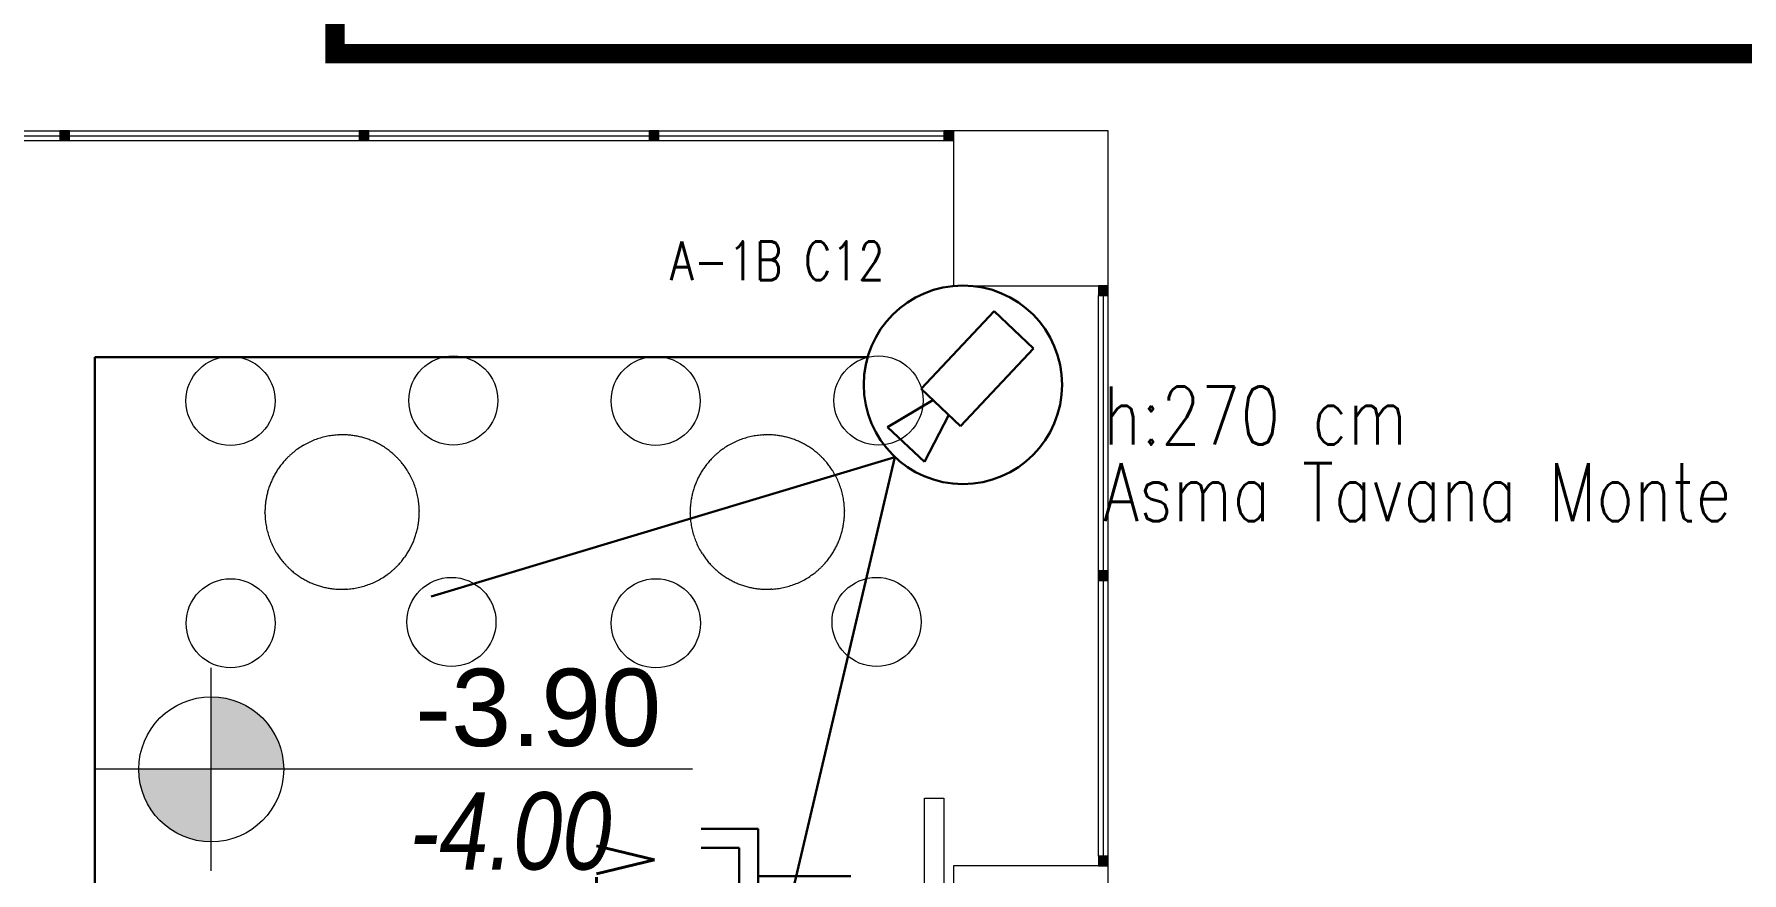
# Model space of a CAD drawing. Header units: metres. Extents: x -13621 to 152406, y -16073 to 22221.
# Drawn here: x 93364 to 94248, y 2096 to 2530 of the extents above; entities that cross this region are included whole.
import ezdxf
from ezdxf.enums import TextEntityAlignment as Align

# ---------------------------------------------------------------- set-up
doc = ezdxf.new("R2010")
doc.units = ezdxf.units.M
doc.header["$LTSCALE"] = 100
doc.header["$MEASUREMENT"] = 0
doc.linetypes.add('DOT2', pattern=[0.125, 0, -0.125])
doc.layers.get('0').update_dxf_attribs({"color": 9, "lineweight": 9})
for name, color, linetype, lineweight in [('01', 9, 'Continuous', 9), ('05', 9, 'Continuous', 9), ('06D', 9, 'Continuous', 9), ('10', 9, 'Continuous', 9), ('15', 9, 'Continuous', 9), ('20', 9, 'DOT2', 9), ('21', 9, 'Continuous', 9), ('Data  Tavan', 170, 'Continuous', 30), ('E-DAHİLİ DOME KAMERA', 7, 'Continuous', 30), ('E-DAHİLİ KAMERA', 7, 'Continuous', 30), ('E-DATA LCD EKRAN', 7, 'Continuous', 30), ('E-DATA PRİZİ (RJ45)', 7, 'Continuous', 30), ('E-YAZI', 7, 'Continuous', 30)]:
    doc.layers.add(name, color=color, linetype=linetype, lineweight=lineweight)
doc.styles.add('Arial', font='arial.ttf', dxfattribs={"height": 2.5})
doc.styles.add('E-YAZI', font='txttw.shx')
doc.styles.add('MuuM_TEXT-ITALIC', font='ARIALNI.TTF')

# ---------------------------------------------------------------- blocks, each defined once
blk = doc.blocks.new('100_DAHİLİ DOME KAMERA')
at = {"layer": 'E-DAHİLİ DOME KAMERA', "color": 4}
for p, q in [((-1.936, 0.715), (-1.936, -0.689)), ((0.82, 0.715), (-1.936, 0.715)), ((0.82, -0.689), (0.82, 0.715)), ((0.82, 0.294), (2.131, 0.668)), ((2.131, 0.668), (2.131, -0.643)), ((0.82, -0.268), (2.131, -0.643)), ((-1.936, -0.689), (0.82, -0.689))]:
    blk.add_line(p, q, dxfattribs=at)
at = {"layer": 'E-DAHİLİ DOME KAMERA', "color": 4, "linetype": 'Continuous'}
blk.add_circle((0, 0), 2.566, dxfattribs=at)
at = {"layer": 'E-DAHİLİ KAMERA', "color": 4}
for q in [(13.416, 6.264), (13.416, -6.264)]:
    blk.add_line((2.566, 0), q, dxfattribs=at)
blk = doc.blocks.new('E-LCD+TV')
at = {"layer": 'E-DATA PRİZİ (RJ45)', "color": 1}
for p, q in [((38.46, 77.49), (38.46, 48)), ((48.29, 77.49), (48.29, 57.83)), ((77.78, 77.49), (77.78, 57.83)), ((87.61, 77.49), (87.61, 48)), ((48.29, 57.83), (77.78, 57.83)), ((38.46, 48), (87.61, 48)), ((63.03, 48), (63.03, 0)), ((0, 0), (0, 41.99))]:
    blk.add_line(p, q, dxfattribs=at)
blk.add_lwpolyline([(-24.58, 89.56), (24.58, 89.56), (24.58, 41.99), (-24.58, 41.99)], close=True, dxfattribs=at)
at = {"layer": 'E-DATA PRİZİ (RJ45)', "color": 1, "style": 'E-YAZI'}
blk.add_text('D', height=25.6, dxfattribs=at).set_placement((-8.79, 54.59))
at = {"layer": 'E-YAZI', "color": 1, "style": 'E-YAZI', "width": 0.7}
for s, p in [('LCD', (-26.97, 101.57)), ('TV', (49.03, 101.57))]:
    blk.add_text(s, height=30, dxfattribs=at).set_placement(p)
blk = doc.blocks.new('p-kolon_80x80')
blk.add_lwpolyline([(-40, -40), (40, -40), (40, 40), (-40, 40)], close=True)
blk = doc.blocks.new('1.Bod.Ara.Sitatik Elk')
at = {"layer": '01'}
for p in [(9880, -6190), (9880, -6570)]:
    blk.add_blockref('p-kolon_80x80', p, dxfattribs=at)
blk = doc.blocks.new('p-audi_tef-2')
at = {"lineweight": 15}
for p, q in [((-17.03, 35.82), (-17.02, 35.83)), ((-14.16, 37.06), (-14.15, 37.06)), ((-11.22, 38.05), (-11.22, 38.06)), ((-8.23, 38.82), (-8.23, 38.82)), ((-5.2, 39.35), (-5.2, 39.35)), ((-2.15, 39.65), (-1.76, 39.67)), ((7.4, 39.07), (7.4, 39.07)), ((9.66, 38.59), (9.66, 38.59)), ((11.89, 37.98), (11.89, 37.98)), ((14.09, 37.23), (14.09, 37.23)), ((16.25, 36.36), (16.26, 36.36)), ((18.37, 35.35), (18.37, 35.35)), ((-28.96, 27.1), (-28.67, 27.4)), ((-27.51, 28.56), (-27.51, 28.56)), ((-25.06, 30.73), (-24.75, 30.98)), ((-22.82, 32.43), (-22.48, 32.67)), ((-19.81, 34.36), (-19.8, 34.36)), ((20.43, 34.22), (20.44, 34.21)), ((22.45, 32.95), (22.45, 32.94)), ((24.39, 31.55), (24.4, 31.54)), ((26.28, 30.01), (26.58, 29.74)), ((28.95, 27.47), (29.37, 27.03)), ((-34.67, 19.35), (-34.67, 19.35)), ((-33.44, 21.38), (-33.44, 21.39)), ((-32.08, 23.35), (-32.08, 23.36)), ((-30.59, 25.26), (-30.58, 25.27)), ((30.72, 25.5), (30.86, 25.33)), ((33.7, 21.47), (33.92, 21.13)), ((35.48, 18.41), (35.49, 18.4)), ((-38.28, 10.73), (-38.28, 10.74)), ((-37.58, 12.94), (-37.57, 12.95)), ((-36.74, 15.12), (-36.74, 15.13)), ((-35.77, 17.26), (-35.77, 17.26)), ((36.83, 15.58), (36.83, 15.57)), ((37.93, 12.68), (37.94, 12.67)), ((38.81, 9.72), (38.81, 9.71)), ((-39.6, 3.94), (-39.6, 3.94)), ((-38.85, 8.49), (-38.85, 8.49)), ((39.45, 6.71), (39.45, 6.71)), ((40.03, 0.6), (40.03, 0.22)), ((-39.82, -1.03), (-39.83, -0.65)), ((-39.25, -7.14), (-39.25, -7.14)), ((39.81, -4.37), (39.81, -4.37)), ((-38.61, -10.15), (-38.61, -10.14)), ((-37.73, -13.11), (-37.73, -13.11)), ((-36.62, -16.01), (-36.63, -16)), ((36.94, -15.55), (36.94, -15.56)), ((37.78, -13.37), (37.78, -13.38)), ((38.48, -11.16), (38.48, -11.17)), ((39.06, -8.92), (39.06, -8.92)), ((-35.28, -18.84), (-35.29, -18.83)), ((-33.5, -21.9), (-33.71, -21.56)), ((-30.65, -25.78), (-30.66, -25.77)), ((30.79, -25.69), (30.78, -25.7)), ((32.28, -23.78), (32.28, -23.79)), ((33.65, -21.81), (33.64, -21.82)), ((34.87, -19.78), (34.87, -19.78)), ((35.98, -17.69), (35.97, -17.69)), ((-28.74, -27.9), (-29.03, -27.6)), ((-26.07, -30.44), (-26.38, -30.17)), ((-24.19, -31.98), (-24.2, -31.97)), ((-22.25, -33.38), (-22.25, -33.37)), ((-20.23, -34.65), (-20.24, -34.64)), ((20.01, -34.79), (20, -34.79)), ((23.02, -32.86), (22.68, -33.1)), ((25.26, -31.16), (24.96, -31.41)), ((27.71, -28.99), (27.71, -28.99)), ((29.16, -27.53), (28.88, -27.83)), ((-18.17, -35.78), (-18.17, -35.78)), ((-16.05, -36.79), (-16.05, -36.79)), ((-13.89, -37.66), (-13.89, -37.66)), ((-11.69, -38.41), (-11.69, -38.41)), ((-9.46, -39.02), (-9.46, -39.02)), ((-7.2, -39.5), (-7.2, -39.5)), ((2.35, -40.08), (1.96, -40.1)), ((5.4, -39.78), (5.4, -39.78)), ((8.43, -39.25), (8.43, -39.25)), ((11.42, -38.49), (11.42, -38.49)), ((14.36, -37.49), (14.35, -37.49)), ((17.23, -36.25), (17.22, -36.26))]:
    blk.add_line(p, q, dxfattribs=at)
for centre in [(-57.67, 57.25), (57.62, 57.46), (-57.58, -57.74), (56.63, -57.05)]:
    blk.add_circle(centre, 23.04, dxfattribs=at)
for centre, radius, start, end in [((0.01, 0.1), 39.57, 115.50285, 120.03971), ((0.05, 0.05), 39.64, 111.00671, 115.50285), ((0.11, -0.07), 39.77, 106.54977, 111.00671), ((0.15, -0.21), 39.92, 102.12716, 106.54977), ((0.19, -0.34), 40.05, 97.73159, 102.12716), ((0.2, -0.43), 40.14, 93.35297, 97.73159), ((0, 9.58), 30.14, 88.98183, 93.35297), ((-0.54, -20.55), 60.27, 86.79431, 88.98127), ((1.15, 9.59), 30.09, 82.41211, 86.79336), ((-2.8, -20.04), 59.98, 80.21303, 82.41211), ((2.32, 9.58), 29.92, 75.79602, 80.21303), ((-4.96, -19.17), 59.58, 73.57426, 75.79602), ((3.49, 9.46), 29.73, 69.10398, 73.57426), ((-7.01, -18.05), 59.17, 66.85178, 69.10398), ((4.63, 9.16), 29.58, 62.31852, 66.85178), ((-9, -16.83), 58.93, 60.03323, 62.31852), ((-7.13, 6.13), 30.26, 136.15278, 140.77607), ((0.79, -0.9), 40.85, 133.84584, 136.15278), ((0.52, -0.62), 40.46, 131.53111, 133.84584), ((0.57, -0.68), 40.54, 129.221, 131.53111), ((-5.69, 7.63), 30.14, 124.61499, 129.221), ((0.02, 0.07), 39.61, 120.03971, 124.61499), ((5.66, 8.58), 29.59, 55.43916, 60.03323), ((-11.06, -15.71), 59.08, 53.12474, 55.43916), ((6.49, 7.65), 29.86, 48.48591, 53.12474), ((-0.15, -0.46), 40.33, 46.16017, 48.48591), ((-0.34, -0.65), 40.6, 45, 46.16023), ((-0.41, -0.73), 40.71, 43.84294, 45), ((11.23, 9.61), 25.15, 39.1918, 43.84294), ((-8.92, 4.45), 29.75, 149.96083, 154.49567), ((16.69, -10.35), 59.32, 147.67559, 149.96083), ((-8.21, 5.42), 29.86, 143.0865, 147.67559), ((15.65, -12.49), 59.69, 140.77607, 143.0865), ((-15.12, -12.15), 59.32, 36.87229, 39.1918), ((8.49, 5.56), 29.81, 32.25846, 36.87229), ((0.67, 0.14), 39.31, 27.68116, 32.25846), ((0.63, 0.11), 39.37, 23.14625, 27.68116), ((-9.56, 2.2), 29.97, 163.44968, 167.87154), ((18.94, -6.27), 59.7, 161.22506, 163.44968), ((-9.34, 3.35), 29.82, 156.7501, 161.22506), ((17.84, -8.32), 59.4, 154.49567, 156.7501), ((0.51, 0.05), 39.5, 18.65447, 23.14625), ((0.34, -0.02), 39.68, 14.20288, 18.65447), ((0.16, -0.07), 39.87, 9.78539, 14.20288), ((-9.69, -0.11), 30.14, 176.64635, 181.01736), ((20.35, -1.87), 60.23, 174.45798, 176.64635), ((-9.63, 1.03), 30.12, 170.07286, 174.45598), ((19.83, -4.12), 60.02, 167.87154, 170.07286), ((0, -0.1), 40.03, 5.39381, 9.78539), ((-0.11, -0.11), 40.15, 1.01736, 5.39509), ((9.89, -0.32), 30.14, 356.64637, 1.01736), ((0.32, -0.32), 40.15, 181.01736, 185.39514), ((0.2, -0.33), 40.03, 185.39385, 189.78546), ((0.04, -0.36), 39.87, 189.78546, 194.20298), ((-19.62, 3.69), 60.02, 347.87159, 350.0729), ((9.83, -1.46), 30.12, 350.0729, 354.456), ((-20.14, 1.44), 60.23, 354.45801, 356.64637), ((-0.14, -0.41), 39.68, 194.20298, 198.6546), ((-0.3, -0.48), 39.5, 198.6546, 203.14641), ((-0.43, -0.54), 39.37, 203.14641, 207.68132), ((-17.63, 7.89), 59.4, 334.49571, 336.75014), ((9.54, -3.78), 29.82, 336.75014, 341.22511), ((-18.74, 5.84), 59.69, 341.22511, 343.44973), ((9.76, -2.63), 29.96, 343.44973, 347.87159), ((-0.47, -0.57), 39.31, 207.68132, 212.25861), ((-8.29, -5.99), 29.81, 212.25861, 216.8724), ((15.33, 11.73), 59.33, 216.8724, 219.19172), ((-7.39, -6.82), 30, 219.19172, 223.84254), ((7.34, -6.56), 30.26, 316.15278, 320.77608), ((-15.45, 12.06), 59.69, 320.77608, 323.08651), ((8.41, -5.85), 29.86, 323.08651, 327.67561), ((-16.48, 9.91), 59.32, 327.67561, 329.96086), ((9.12, -4.88), 29.75, 329.96086, 334.49571), ((0.51, 0.19), 40.56, 223.84254, 226.16022), ((0.41, 0.09), 40.42, 226.16022, 228.48621), ((-6.29, -8.09), 29.86, 228.48621, 233.12533), ((11.26, 15.27), 59.07, 233.12533, 235.43989), ((-5.46, -9.01), 29.59, 235.43989, 240.0342), ((9.2, 16.4), 58.93, 240.0342, 242.31958), ((0.19, -0.53), 39.58, 295.50315, 300.03989), ((0.19, -0.5), 39.61, 300.03989, 304.61508), ((5.89, -8.06), 30.15, 304.61508, 309.22103), ((-0.37, 0.25), 40.54, 309.22103, 311.53112), ((-0.32, 0.19), 40.46, 311.53112, 313.84584), ((-0.59, 0.47), 40.85, 313.84584, 316.15278), ((-4.42, -9.59), 29.58, 242.31958, 246.85298), ((7.21, 17.61), 59.17, 246.85298, 249.10522), ((-3.29, -9.89), 29.73, 249.10522, 253.57556), ((5.16, 18.74), 59.58, 253.57556, 255.79733), ((-2.12, -10.01), 29.92, 255.79733, 260.21433), ((3, 19.61), 59.98, 260.21433, 262.41338), ((-0.95, -10.02), 30.09, 262.41338, 266.79456), ((0.74, 20.12), 60.27, 266.79551, 268.98241), ((0.2, -10.01), 30.14, 268.98297, 273.354), ((0, 0), 40.15, 273.354, 277.73248), ((0.01, -0.09), 40.05, 277.73248, 282.1279), ((0.05, -0.22), 39.92, 282.1279, 286.55036), ((0.09, -0.36), 39.77, 286.55036, 291.00715), ((0.15, -0.48), 39.65, 291.00715, 295.50315)]:
    blk.add_arc(centre, radius, start, end, dxfattribs=at)
blk = doc.blocks.new('prf-10x10')
blk.add_lwpolyline([(-5, -5), (5, -5), (5, 5), (-5, 5)], close=True)
at = {"color": 255}
blk.add_solid([(-5, -5), (5, -5), (-5, 5), (5, 5)], dxfattribs=at)
at = {"layer": '10'}
blk.add_point((0, 0), dxfattribs=at)
blk = doc.blocks.new('p-dog-ser-620')
at = {"layer": '06D'}
for points in [[(-620, 5), (-5, 5)], [(-620, 0), (-5, 0)]]:
    blk.add_lwpolyline(points, dxfattribs=at)
at = {"layer": '15'}
blk.add_lwpolyline([(-620, 2.5), (-5, 2.5)], dxfattribs=at)
at = {"layer": '10', "xscale": 0.5, "yscale": 0.5, "rotation": 90}
for p in [(-617.5, 2.5), (-460, 2.5), (-305, 2.5), (-155, 2.5), (-2.5, 2.5)]:
    blk.add_blockref('prf-10x10', p, dxfattribs=at)
blk = doc.blocks.new('0_elevationtarget-p-bk')
h = blk.add_hatch(color=250)
h.paths.add_polyline_path([(1.875, 0, 0.414214), (0, 1.875), (0, 0)])
h.paths.add_polyline_path([(0, 0), (-1.875, 0, 0.414214), (0, -1.875)])
blk.add_line((0, -2.625), (0, 2.625))
blk.add_lwpolyline([(12.453, 0), (-3, 0)])
blk.add_circle((0, 0), 1.875)
at = {"style": 'Arial'}
blk.add_attdef('BITMISKOT', text='', height=2, dxfattribs=at).set_placement((4.5, 0), align=Align.BOTTOM_LEFT)
at = {"style": 'MuuM_TEXT-ITALIC'}
blk.add_attdef('FINISHINGFLOORLEVEL', text='', height=2, dxfattribs=at).set_placement((4.5, -0.592), align=Align.TOP_LEFT)
blk = doc.blocks.new('1.Bod.Ara.Mimari Elk')
at = {"layer": '05', "lineweight": 15}
blk.add_lwpolyline([(9835, -6495), (9835, -6645), (9825, -6645), (9825, -6495), (9835, -6495)], dxfattribs=at)
at = {"layer": '06D'}
for points in [[(9915, -6525), (9915, -6235)], [(9920, -6525), (9920, -6235)]]:
    blk.add_lwpolyline(points, dxfattribs=at)
at = {"layer": '15'}
blk.add_lwpolyline([(9917.5, -6525), (9917.5, -6235)], dxfattribs=at)
at = {"layer": '20', "ltscale": 2, "const_width": 10}
blk.add_lwpolyline([(8380, -5050), (8380, -8690), (12080, -8690), (12080, -6110), (9520, -6110), (9520, -5050)], close=True, dxfattribs=at)
at = {"layer": '01'}
blk.add_blockref('p-kolon_80x80', (9880, -6190), dxfattribs=at)
at = {"layer": '05', "lineweight": 15}
for p in [(9523.53, -6346.83), (9743.53, -6346.83)]:
    blk.add_blockref('p-audi_tef-2', p, dxfattribs=at)
at = {"layer": '10'}
blk.add_blockref('p-dog-ser-620', (9840, -6155), dxfattribs=at)
at = {"layer": '10', "xscale": 0.5, "yscale": 0.5, "rotation": 180}
for p in [(9917.5, -6232.5), (9917.5, -6380), (9917.5, -6527.5)]:
    blk.add_blockref('prf-10x10', p, dxfattribs=at)
at = {"layer": '21', "xscale": 20, "yscale": 20, "zscale": 20}
blk.add_blockref('0_elevationtarget-p-bk', (9455.89, -6480.04), dxfattribs=at).add_auto_attribs({'BITMISKOT': ' -3.90', 'FINISHINGFLOORLEVEL': ' -4.00'})

msp = doc.modelspace()

# ---------------------------------------------------------------- linework, layer by layer
at = {"layer": 'Data  Tavan'}
for p, q in [((93795.52, 2362.97), (93395.73, 2362.97)), ((93395.73, 2362.97), (93395.73, 1718.56))]:
    msp.add_line(p, q, dxfattribs=at)

# ---------------------------------------------------------------- block references
for name in ['1.Bod.Ara.Mimari Elk', '1.Bod.Ara.Sitatik Elk']:
    msp.add_blockref(name, (84000, 8630))
at = {"layer": 'E-DAHİLİ DOME KAMERA', "xscale": -20, "yscale": 20, "zscale": 20, "rotation": 46.72173628346611}
msp.add_blockref('100_DAHİLİ DOME KAMERA', (93844.82, 2348.75), dxfattribs=at)
at = {"layer": 'E-DATA LCD EKRAN', "color": 1, "rotation": 90}
msp.add_blockref('E-LCD+TV', (93786.88, 2031.59), dxfattribs=at)

# ---------------------------------------------------------------- texts
at = {"layer": 'E-YAZI', "color": 6, "style": 'E-YAZI', "width": 0.8}
msp.add_text('A-1B C12', height=20, dxfattribs=at).set_placement((93693.23, 2402.92))
at = {"layer": 'E-YAZI', "color": 30, "style": 'E-YAZI', "width": 0.8}
for s, p in [('h:270 cm', (93917.48, 2317.81)), ('Asma Tavana Monte', (93917.48, 2278.21))]:
    msp.add_text(s, height=30, dxfattribs=at).set_placement(p)

doc.saveas('drawing.dxf')
